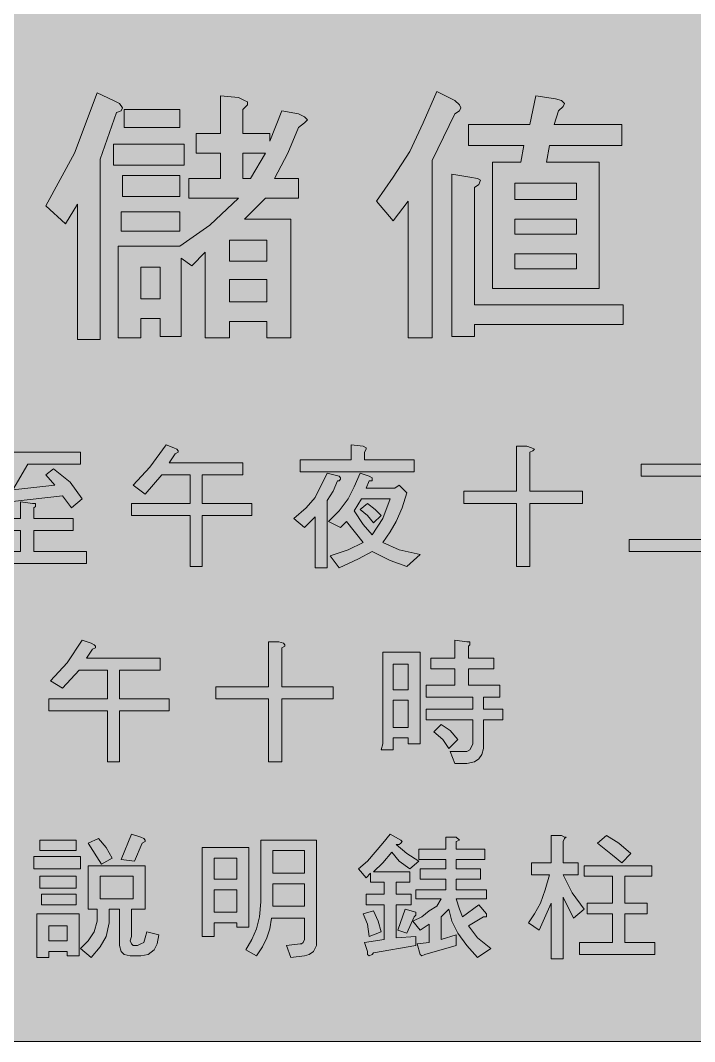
# Model space of a CAD drawing. Header units: metres. Extents: x 10 to 559, y 12 to 260.
# Drawn here: x 383 to 463.8, y 11.9 to 134.1 of the extents above; entities that cross this region are included whole.
import ezdxf

# ---------------------------------------------------------------- set-up
doc = ezdxf.new("R2010")
doc.units = ezdxf.units.M
doc.layers.add('FILL_FIREBRICK_C36B00', color=7, linetype='Continuous', true_color=0xc36b00)
doc.layers.add('FILL_WHITE_FFFFFF', color=7, linetype='Continuous', true_color=0xffffff)

msp = doc.modelspace()

# ---------------------------------------------------------------- hatches: boundary and pattern name
at = {"layer": 'FILL_FIREBRICK_C36B00', "true_color": 0xc36b00}
h = msp.add_hatch(color=7, dxfattribs=at)
h.dxf.hatch_style = 1
h.paths.add_polyline_path([(553.58, 259.79), (554.9, 259.38), (556.14, 258.71), (557.28, 257.76), (558.12, 256.72), (558.74, 255.51), (559.13, 254.17), (559.26, 252.72), (559.26, 18.9), (559.13, 17.71), (558.72, 16.38), (558.07, 15.05), (557.28, 13.86), (556.11, 12.94), (554.83, 12.33), (553.51, 11.99), (552.24, 11.88), (17.1, 11.88), (15.86, 11.99), (14.6, 12.33), (13.38, 12.94), (12.24, 13.86), (11.3, 15.03), (10.62, 16.31), (10.22, 17.63), (10.08, 18.9), (10.08, 252.72), (10.22, 254.07), (10.62, 255.42), (11.3, 256.66), (12.24, 257.76), (12.71, 258.27), (13.28, 258.71), (14.58, 259.38), (15.91, 259.79), (17.1, 259.92), (552.24, 259.92), (553.58, 259.79)])
at = {"layer": 'FILL_WHITE_FFFFFF', "true_color": 0xffffff}
h = msp.add_hatch(color=7, dxfattribs=at)
h.dxf.hatch_style = 1
h.paths.add_polyline_path([(389.52, 118.26), (392.22, 125.46), (394.2, 124.56), (394.92, 124.2), (395.28, 123.66), (395.1, 123.3), (394.56, 123.12), (392.58, 117.54), (392.58, 95.94), (389.88, 95.94), (389.88, 112.14), (388.44, 109.8), (386.1, 111.96), (389.52, 118.26)])
h = msp.add_hatch(color=7, dxfattribs=at)
h.dxf.hatch_style = 1
h.paths.add_polyline_path([(403.2, 112.86), (403.2, 115.2), (406.98, 115.2), (406.98, 118.26), (404.1, 118.26), (404.1, 120.6), (406.98, 120.6), (406.98, 125.1), (409.14, 124.92), (409.86, 124.56), (410.22, 124.38), (410.22, 124.02), (409.68, 123.48), (409.68, 120.6), (412.92, 120.6), (412.92, 119.7), (414.36, 123.3), (416.34, 122.94), (417.06, 122.58), (417.42, 122.22), (417.06, 121.86), (416.34, 121.32), (415.08, 118.26), (413.46, 115.2), (416.34, 115.2), (416.34, 112.86), (412.38, 112.86), (409.86, 110.34), (415.44, 110.34), (415.44, 96.12), (412.56, 96.12), (412.56, 98.1), (408.06, 98.1), (408.06, 96.12), (405.18, 96.12), (405.18, 106.38), (403.56, 104.76), (402.3, 105.66), (402.3, 96.3), (399.78, 96.3), (399.78, 98.46), (397.44, 98.46), (397.44, 96.12), (394.74, 96.12), (394.74, 107.1), (402.12, 107.1), (405.72, 109.62), (409.14, 112.86), (403.2, 112.86)])
h.paths.add_polyline_path([(412.38, 118.26), (409.68, 118.26), (409.68, 115.2), (410.58, 115.2), (412.38, 118.26)], flags=16)
h.paths.add_polyline_path([(397.44, 100.8), (399.78, 100.8), (399.78, 104.58), (397.44, 104.58), (397.44, 100.8)], flags=16)
h.paths.add_polyline_path([(408.06, 107.82), (408.06, 105.3), (412.56, 105.3), (412.56, 107.82), (408.06, 107.82)], flags=16)
h.paths.add_polyline_path([(412.56, 103.14), (408.06, 103.14), (408.06, 100.44), (412.56, 100.44), (412.56, 103.14)], flags=16)
h = msp.add_hatch(color=7, dxfattribs=at)
h.dxf.hatch_style = 1
h.paths.add_polyline_path([(427.68, 115.38), (429.66, 118.44), (431.28, 121.86), (432.9, 125.64), (435.06, 124.56), (435.6, 124.02), (435.78, 123.66), (435.6, 123.3), (435.06, 122.94), (432.36, 117.36), (432.36, 96.12), (429.48, 96.12), (429.48, 112.5), (427.68, 110.16), (425.7, 112.5), (427.68, 115.38)])
h = msp.add_hatch(color=7, dxfattribs=at)
h.dxf.hatch_style = 1
h.paths.add_polyline_path([(447.84, 124.56), (448.2, 124.2), (448.02, 123.84), (447.48, 123.3), (446.94, 121.68), (455.04, 121.68), (455.04, 119.16), (446.4, 119.16), (446.04, 117.18), (452.34, 117.18), (452.34, 102.06), (439.56, 102.06), (439.56, 117.18), (442.98, 117.18), (443.34, 119.16), (436.68, 119.16), (436.68, 121.68), (444.06, 121.68), (444.78, 125.1), (447.12, 124.74), (447.84, 124.56)])
h.paths.add_polyline_path([(442.26, 108.54), (449.64, 108.54), (449.64, 110.34), (442.26, 110.34), (442.26, 108.54)], flags=16)
h.paths.add_polyline_path([(442.26, 106.2), (442.26, 104.4), (449.64, 104.4), (449.64, 106.2), (442.26, 106.2)], flags=16)
h.paths.add_polyline_path([(449.64, 114.66), (442.26, 114.66), (442.26, 112.68), (449.64, 112.68), (449.64, 114.66)], flags=16)
h = msp.add_hatch(color=7, dxfattribs=at)
h.dxf.hatch_style = 1
h.paths.add_polyline_path([(402.12, 123.48), (402.12, 121.32), (395.46, 121.32), (395.46, 123.48), (402.12, 123.48)])
h = msp.add_hatch(color=7, dxfattribs=at)
h.dxf.hatch_style = 1
h.paths.add_polyline_path([(402.66, 119.34), (402.66, 116.82), (394.2, 116.82), (394.2, 119.34), (402.66, 119.34)])
h = msp.add_hatch(color=7, dxfattribs=at)
h.dxf.hatch_style = 1
h.paths.add_polyline_path([(402.12, 115.56), (402.12, 113.04), (395.28, 113.04), (395.28, 115.56), (402.12, 115.56)])
h = msp.add_hatch(color=7, dxfattribs=at)
h.dxf.hatch_style = 1
h.paths.add_polyline_path([(437.76, 115.2), (438.12, 115.02), (437.94, 114.48), (437.4, 114.12), (437.4, 100.08), (455.22, 100.08), (455.22, 97.74), (437.4, 97.74), (437.4, 96.3), (434.7, 96.3), (434.7, 115.74), (436.86, 115.38), (437.76, 115.2)])
h = msp.add_hatch(color=7, dxfattribs=at)
h.dxf.hatch_style = 1
h.paths.add_polyline_path([(402.12, 111.24), (402.12, 108.9), (395.1, 108.9), (395.1, 111.24), (402.12, 111.24)])
h = msp.add_hatch(color=7, dxfattribs=at)
h.dxf.hatch_style = 1
h.paths.add_polyline_path([(398.52, 80.64), (400.5, 83.34), (401.4, 82.98), (401.76, 82.8), (401.94, 82.62), (401.94, 82.44), (401.58, 82.26), (400.86, 81.18), (409.68, 81.18), (409.68, 79.74), (404.82, 79.74), (404.82, 76.32), (410.76, 76.32), (410.76, 74.88), (404.82, 74.88), (404.82, 68.76), (403.38, 68.76), (403.38, 74.88), (396.36, 74.88), (396.36, 76.32), (403.38, 76.32), (403.38, 79.74), (399.96, 79.74), (397.98, 77.4), (396.54, 78.48), (398.52, 80.64)])
h = msp.add_hatch(color=7, dxfattribs=at)
h.dxf.hatch_style = 1
h.paths.add_polyline_path([(422.64, 81.54), (422.64, 83.34), (424.08, 83.16), (424.44, 82.98), (424.44, 82.8), (424.26, 82.44), (424.26, 81.54), (430.2, 81.54), (430.2, 80.1), (416.52, 80.1), (416.52, 81.54), (422.64, 81.54)])
h = msp.add_hatch(color=7, dxfattribs=at)
h.dxf.hatch_style = 1
h.paths.add_polyline_path([(444.24, 82.98), (444.6, 82.8), (444.42, 82.62), (444.06, 82.44), (444.06, 77.76), (450.36, 77.76), (450.36, 76.32), (444.06, 76.32), (444.06, 68.76), (442.44, 68.76), (442.44, 76.32), (436.14, 76.32), (436.14, 77.76), (442.44, 77.76), (442.44, 83.16), (443.7, 83.16), (444.24, 82.98)])
h = msp.add_hatch(color=7, dxfattribs=at)
h.dxf.hatch_style = 1
h.paths.add_polyline_path([(377.28, 82.44), (390.24, 82.44), (390.24, 81), (383.94, 81), (382.14, 77.94), (387.18, 78.48), (386.1, 79.74), (387, 80.46), (388.98, 78.84), (390.42, 76.86), (389.16, 75.78), (388.08, 77.22), (378.54, 76.14), (378.36, 75.96), (378.18, 76.14), (377.82, 77.76), (380.34, 77.94), (381.96, 81), (377.28, 81), (377.28, 82.44)])
h = msp.add_hatch(color=7, dxfattribs=at)
h.dxf.hatch_style = 1
h.paths.add_polyline_path([(468.9, 81), (468.9, 79.56), (457.38, 79.56), (457.38, 81), (468.9, 81)])
h = msp.add_hatch(color=7, dxfattribs=at)
h.dxf.hatch_style = 1
h.paths.add_polyline_path([(421.38, 79.38), (421.38, 79.2), (421.2, 79.02), (421.02, 79.02), (420.48, 77.76), (419.76, 76.68), (419.76, 68.58), (418.32, 68.58), (418.32, 74.7), (417.06, 73.44), (415.8, 74.52), (417.24, 75.78), (418.32, 77.04), (419.76, 79.92), (421.2, 79.56), (421.38, 79.38)])
h = msp.add_hatch(color=7, dxfattribs=at)
h.dxf.hatch_style = 1
h.paths.add_polyline_path([(425.16, 79.02), (424.8, 79.02), (424.44, 78.12), (427.86, 78.12), (428.4, 78.48), (429.3, 77.58), (428.76, 75.78), (428.04, 74.16), (427.32, 72.9), (426.42, 71.64), (428.4, 70.74), (430.92, 70.2), (429.3, 68.76), (427.32, 69.48), (425.16, 70.56), (423.54, 69.66), (421.2, 68.58), (420.12, 70.02), (422.28, 70.74), (424.08, 71.64), (422.1, 74.16), (421.38, 73.44), (419.94, 74.16), (421.2, 75.42), (422.28, 76.86), (423, 78.3), (423.72, 79.92), (424.8, 79.56), (425.16, 79.38), (425.16, 79.02)])
h.paths.add_polyline_path([(425.16, 72.54), (426.42, 74.52), (427.32, 76.86), (423.9, 76.86), (423, 75.42), (424.08, 73.8), (425.16, 72.54)], flags=16)
h = msp.add_hatch(color=7, dxfattribs=at)
h.dxf.hatch_style = 1
h.paths.add_polyline_path([(376.74, 70.56), (383.04, 70.56), (383.04, 73.08), (378.36, 73.08), (378.36, 74.52), (383.04, 74.52), (383.04, 76.5), (384.48, 76.32), (384.84, 76.32), (384.84, 75.96), (384.66, 75.78), (384.66, 74.52), (389.34, 74.52), (389.34, 73.08), (384.66, 73.08), (384.66, 70.56), (390.96, 70.56), (390.96, 69.12), (376.74, 69.12), (376.74, 70.56)])
h = msp.add_hatch(color=7, dxfattribs=at)
h.dxf.hatch_style = 1
h.paths.add_polyline_path([(425.52, 75.6), (426.24, 74.88), (425.34, 73.98), (424.62, 74.88), (423.72, 75.6), (424.62, 76.32), (425.52, 75.6)])
h = msp.add_hatch(color=7, dxfattribs=at)
h.dxf.hatch_style = 1
h.paths.add_polyline_path([(470.34, 72), (470.34, 70.56), (455.94, 70.56), (455.94, 72), (470.34, 72)])
h = msp.add_hatch(color=7, dxfattribs=at)
h.dxf.hatch_style = 1
h.paths.add_polyline_path([(388.62, 57.24), (390.42, 59.94), (391.5, 59.58), (391.86, 59.4), (392.04, 59.22), (392.04, 59.04), (391.68, 58.86), (390.96, 57.78), (399.78, 57.78), (399.78, 56.34), (394.92, 56.34), (394.92, 52.92), (400.86, 52.92), (400.86, 51.48), (394.92, 51.48), (394.92, 45.36), (393.48, 45.36), (393.48, 51.48), (386.46, 51.48), (386.46, 52.92), (393.48, 52.92), (393.48, 56.34), (390.06, 56.34), (388.08, 54.18), (386.64, 55.08), (388.62, 57.24)])
h = msp.add_hatch(color=7, dxfattribs=at)
h.dxf.hatch_style = 1
h.paths.add_polyline_path([(435.06, 56.52), (432.18, 56.52), (432.18, 57.78), (435.06, 57.78), (435.06, 59.94), (436.5, 59.76), (436.86, 59.76), (436.86, 59.4), (436.68, 59.22), (436.68, 57.78), (439.74, 57.78), (439.74, 56.52), (436.68, 56.52), (436.68, 54.54), (440.46, 54.54), (440.46, 53.1), (438.48, 53.1), (438.48, 51.66), (440.82, 51.66), (440.82, 50.4), (438.48, 50.4), (438.48, 46.98), (438.3, 46.26), (437.94, 45.72), (437.4, 45.36), (436.5, 45.18), (435.06, 45.18), (434.52, 46.62), (436.5, 46.62), (436.86, 46.8), (437.04, 47.16), (437.22, 47.52), (437.22, 50.4), (431.64, 50.4), (431.64, 51.66), (437.22, 51.66), (437.22, 53.1), (431.64, 53.1), (431.64, 54.54), (435.06, 54.54), (435.06, 56.52)])
h = msp.add_hatch(color=7, dxfattribs=at)
h.dxf.hatch_style = 1
h.paths.add_polyline_path([(414.54, 59.58), (414.72, 59.4), (414.72, 59.22), (414.36, 59.04), (414.36, 54.36), (420.48, 54.36), (420.48, 52.92), (414.36, 52.92), (414.36, 45.36), (412.74, 45.36), (412.74, 52.92), (406.44, 52.92), (406.44, 54.36), (412.74, 54.36), (412.74, 59.76), (414, 59.76), (414.54, 59.58)])
h = msp.add_hatch(color=7, dxfattribs=at)
h.dxf.hatch_style = 1
h.paths.add_polyline_path([(429.48, 47.52), (429.48, 48.24), (427.68, 48.24), (427.68, 46.8), (426.24, 46.8), (426.42, 47.52), (426.42, 58.5), (430.92, 58.5), (430.92, 47.52), (429.48, 47.52)])
h.paths.add_polyline_path([(427.68, 57.06), (427.68, 54), (429.48, 54), (429.48, 57.06), (427.68, 57.06)], flags=16)
h.paths.add_polyline_path([(429.48, 52.74), (427.68, 52.74), (427.68, 49.5), (429.48, 49.5), (429.48, 52.74)], flags=16)
h = msp.add_hatch(color=7, dxfattribs=at)
h.dxf.hatch_style = 1
h.paths.add_polyline_path([(434.52, 49.14), (435.42, 48.06), (434.34, 46.98), (433.62, 48.06), (432.54, 48.96), (433.44, 49.86), (434.52, 49.14)])
h = msp.add_hatch(color=7, dxfattribs=at)
h.dxf.hatch_style = 1
h.paths.add_polyline_path([(396.36, 36.72), (397.44, 36.36), (397.8, 36.18), (397.98, 36), (397.98, 35.82), (397.62, 35.64), (396.72, 33.48), (395.1, 33.66), (396.36, 36.72)])
h = msp.add_hatch(color=7, dxfattribs=at)
h.dxf.hatch_style = 1
h.paths.add_polyline_path([(424.62, 33.48), (426.42, 35.64), (427.32, 36.72), (428.58, 36), (428.76, 35.82), (428.58, 35.64), (428.4, 35.46), (428.04, 35.46), (429.3, 34.38), (430.74, 33.48), (429.66, 32.58), (428.4, 33.48), (427.5, 34.56), (426.42, 33.3), (425.34, 32.22), (429.66, 32.22), (429.66, 30.96), (428.04, 30.96), (428.04, 29.52), (429.84, 29.52), (429.84, 28.26), (428.04, 28.26), (428.04, 24.3), (430.38, 24.48), (430.38, 23.4), (425.34, 22.5), (425.16, 22.32), (424.8, 22.14), (424.62, 22.32), (424.62, 22.68), (424.26, 23.76), (426.6, 24.12), (426.6, 28.26), (424.44, 28.26), (424.44, 29.52), (426.6, 29.52), (426.6, 30.96), (424.98, 30.96), (424.98, 32.04), (424.44, 31.5), (423.54, 32.58), (424.62, 33.48)])
h = msp.add_hatch(color=7, dxfattribs=at)
h.dxf.hatch_style = 1
h.paths.add_polyline_path([(389.7, 36), (389.7, 34.74), (385.38, 34.74), (385.38, 36), (389.7, 36)])
h = msp.add_hatch(color=7, dxfattribs=at)
h.dxf.hatch_style = 1
h.paths.add_polyline_path([(391.14, 35.64), (392.4, 36.18), (393.3, 35.1), (394.02, 33.84), (392.76, 33.12), (391.14, 35.64)])
h = msp.add_hatch(color=7, dxfattribs=at)
h.dxf.hatch_style = 1
h.paths.add_polyline_path([(418.14, 22.68), (417.6, 22.32), (417.06, 22.14), (415.44, 21.96), (414.9, 23.4), (416.52, 23.58), (416.7, 23.58), (416.88, 23.76), (417.06, 24.12), (417.06, 26.64), (413.1, 26.64), (412.92, 25.38), (412.56, 24.3), (412.02, 23.22), (411.3, 22.14), (410.04, 22.86), (410.76, 24.12), (411.3, 25.38), (411.66, 26.82), (411.84, 28.62), (411.84, 36), (418.5, 36), (418.5, 23.4), (418.14, 22.68)])
h.paths.add_polyline_path([(413.28, 34.74), (413.28, 32.04), (417.06, 32.04), (417.06, 34.74), (413.28, 34.74)], flags=16)
h.paths.add_polyline_path([(417.06, 30.78), (413.28, 30.78), (413.28, 28.08), (417.06, 28.08), (417.06, 30.78)], flags=16)
h = msp.add_hatch(color=7, dxfattribs=at)
h.dxf.hatch_style = 1
h.paths.add_polyline_path([(433.98, 34.92), (433.98, 36.36), (435.24, 36.36), (435.6, 36), (435.24, 35.82), (435.24, 34.92), (438.66, 34.92), (438.66, 33.66), (435.24, 33.66), (435.24, 32.58), (438.12, 32.58), (438.12, 31.32), (435.24, 31.32), (435.24, 30.06), (438.84, 30.06), (438.84, 28.98), (435.24, 28.98), (435.6, 27.72), (435.96, 26.82), (437.94, 28.26), (438.84, 27.18), (438.84, 26.82), (438.48, 26.82), (436.68, 25.74), (437.76, 24.3), (439.38, 23.04), (437.76, 21.96), (436.5, 23.4), (435.42, 24.84), (434.7, 26.28), (434.34, 27.72), (433.44, 26.82), (433.44, 24.12), (435.24, 24.66), (435.24, 23.4), (431.46, 22.32), (431.1, 22.14), (430.92, 22.32), (430.56, 23.58), (432, 23.76), (432, 25.92), (430.92, 25.2), (430.02, 26.28), (431.1, 26.82), (432, 27.54), (432.9, 28.08), (433.44, 28.98), (430.38, 28.98), (430.38, 30.06), (433.98, 30.06), (433.98, 31.32), (430.92, 31.32), (430.92, 32.58), (433.98, 32.58), (433.98, 33.66), (430.74, 33.66), (430.74, 34.92), (433.98, 34.92)])
h = msp.add_hatch(color=7, dxfattribs=at)
h.dxf.hatch_style = 1
h.paths.add_polyline_path([(447.84, 36.54), (448.2, 36.36), (448.38, 36.36), (448.2, 36.18), (448.02, 35.82), (448.02, 33.3), (449.82, 33.3), (449.82, 31.86), (448.02, 31.86), (449.1, 29.7), (450.54, 27.72), (449.28, 26.64), (448.02, 29.16), (448.02, 21.78), (446.58, 21.78), (446.58, 28.44), (445.14, 25.2), (443.88, 26.1), (444.6, 27.18), (445.32, 28.44), (445.86, 30.06), (446.4, 31.86), (444.24, 31.86), (444.24, 33.3), (446.58, 33.3), (446.58, 36.54), (447.84, 36.54)])
h = msp.add_hatch(color=7, dxfattribs=at)
h.dxf.hatch_style = 1
h.paths.add_polyline_path([(454.68, 35.64), (456.12, 34.38), (455.04, 33.3), (453.96, 34.2), (452.16, 35.64), (453.24, 36.54), (454.68, 35.64)])
h = msp.add_hatch(color=7, dxfattribs=at)
h.dxf.hatch_style = 1
h.paths.add_polyline_path([(408.96, 25.56), (408.96, 26.1), (406.26, 26.1), (406.26, 24.48), (404.82, 24.48), (404.82, 35.1), (410.4, 35.1), (410.4, 25.56), (408.96, 25.56)])
h.paths.add_polyline_path([(406.26, 33.84), (406.26, 31.32), (408.96, 31.32), (408.96, 33.84), (406.26, 33.84)], flags=16)
h.paths.add_polyline_path([(408.96, 30.06), (406.26, 30.06), (406.26, 27.36), (408.96, 27.36), (408.96, 30.06)], flags=16)
h = msp.add_hatch(color=7, dxfattribs=at)
h.dxf.hatch_style = 1
h.paths.add_polyline_path([(390.24, 34.02), (390.24, 32.58), (384.66, 32.58), (384.66, 34.02), (390.24, 34.02)])
h = msp.add_hatch(color=7, dxfattribs=at)
h.dxf.hatch_style = 1
h.paths.add_polyline_path([(397.98, 32.94), (397.98, 27.72), (396.36, 27.72), (396.36, 24.48), (396.18, 23.94), (396.36, 23.58), (396.54, 23.4), (397.08, 23.4), (397.44, 23.58), (397.8, 23.76), (397.98, 24.3), (398.16, 25.02), (399.6, 24.66), (399.42, 23.58), (399.06, 22.86), (398.34, 22.32), (397.44, 22.14), (396.18, 22.14), (395.46, 22.32), (395.1, 22.68), (394.92, 23.4), (394.92, 27.72), (393.66, 27.72), (393.66, 26.1), (393.3, 24.48), (392.58, 23.22), (391.5, 21.96), (390.24, 23.04), (391.14, 23.94), (391.86, 25.02), (392.22, 26.28), (392.22, 27.72), (391.14, 27.72), (391.14, 32.94), (397.98, 32.94)])
h.paths.add_polyline_path([(396.54, 31.68), (392.58, 31.68), (392.58, 28.98), (396.54, 28.98), (396.54, 31.68)], flags=16)
h = msp.add_hatch(color=7, dxfattribs=at)
h.dxf.hatch_style = 1
h.paths.add_polyline_path([(458.64, 32.94), (458.64, 31.68), (455.4, 31.68), (455.4, 28.44), (458.1, 28.44), (458.1, 27.18), (455.4, 27.18), (455.4, 23.76), (459, 23.76), (459, 22.32), (450, 22.32), (450, 23.76), (453.96, 23.76), (453.96, 27.18), (450.9, 27.18), (450.9, 28.44), (453.96, 28.44), (453.96, 31.68), (450.54, 31.68), (450.54, 32.94), (458.64, 32.94)])
h = msp.add_hatch(color=7, dxfattribs=at)
h.dxf.hatch_style = 1
h.paths.add_polyline_path([(389.7, 31.68), (389.7, 30.24), (385.38, 30.24), (385.38, 31.68), (389.7, 31.68)])
h = msp.add_hatch(color=7, dxfattribs=at)
h.dxf.hatch_style = 1
h.paths.add_polyline_path([(389.7, 29.52), (389.7, 28.26), (385.56, 28.26), (385.56, 29.52), (389.7, 29.52)])
h = msp.add_hatch(color=7, dxfattribs=at)
h.dxf.hatch_style = 1
h.paths.add_polyline_path([(390.06, 27.18), (390.06, 22.14), (388.62, 22.14), (388.62, 22.68), (386.46, 22.68), (386.46, 21.96), (385.02, 21.96), (385.02, 27.18), (390.06, 27.18)])
h.paths.add_polyline_path([(388.62, 25.74), (386.46, 25.74), (386.46, 23.94), (388.62, 23.94), (388.62, 25.74)], flags=16)
h = msp.add_hatch(color=7, dxfattribs=at)
h.dxf.hatch_style = 1
h.paths.add_polyline_path([(425.88, 26.28), (426.24, 25.02), (424.8, 24.48), (424.62, 25.92), (424.08, 27.18), (425.34, 27.54), (425.88, 26.28)])
h = msp.add_hatch(color=7, dxfattribs=at)
h.dxf.hatch_style = 1
h.paths.add_polyline_path([(429.12, 27.72), (430.38, 27.36), (430.38, 27), (430.2, 26.82), (429.3, 24.84), (428.22, 25.2), (429.12, 27.72)])

# ---------------------------------------------------------------- linework, layer by layer
at = {"layer": 'FILL_FIREBRICK_C36B00', "lineweight": 0, "true_color": 0xc36b00}
msp.add_lwpolyline([(17.1, 259.92), (552.24, 259.92), (553.58, 259.79), (554.9, 259.38), (556.14, 258.71), (557.28, 257.76), (558.12, 256.72), (558.74, 255.51), (559.13, 254.17), (559.26, 252.72), (559.26, 18.9), (559.13, 17.71), (558.72, 16.38), (558.07, 15.05), (557.28, 13.86), (556.11, 12.94), (554.83, 12.33), (553.51, 11.99), (552.24, 11.88), (17.1, 11.88)], dxfattribs=at)
at = {"layer": 'FILL_WHITE_FFFFFF', "lineweight": 0, "true_color": 0xffffff}
for points in [[(389.52, 118.26), (392.22, 125.46), (394.2, 124.56), (394.92, 124.2), (395.28, 123.66), (395.1, 123.3), (394.56, 123.12), (392.58, 117.54), (392.58, 95.94), (389.88, 95.94), (389.88, 112.14), (388.44, 109.8), (386.1, 111.96)], [(403.2, 112.86), (403.2, 115.2), (406.98, 115.2), (406.98, 118.26), (404.1, 118.26), (404.1, 120.6), (406.98, 120.6), (406.98, 125.1), (409.14, 124.92), (409.86, 124.56), (410.22, 124.38), (410.22, 124.02), (409.68, 123.48), (409.68, 120.6), (412.92, 120.6), (412.92, 119.7), (414.36, 123.3), (416.34, 122.94), (417.06, 122.58), (417.42, 122.22), (417.06, 121.86), (416.34, 121.32), (415.08, 118.26), (413.46, 115.2), (416.34, 115.2), (416.34, 112.86), (412.38, 112.86), (409.86, 110.34), (415.44, 110.34), (415.44, 96.12), (412.56, 96.12), (412.56, 98.1), (408.06, 98.1), (408.06, 96.12), (405.18, 96.12), (405.18, 106.38), (403.56, 104.76), (402.3, 105.66), (402.3, 96.3), (399.78, 96.3), (399.78, 98.46), (397.44, 98.46), (397.44, 96.12), (394.74, 96.12), (394.74, 107.1), (402.12, 107.1), (405.72, 109.62), (409.14, 112.86)], [(427.68, 115.38), (429.66, 118.44), (431.28, 121.86), (432.9, 125.64), (435.06, 124.56), (435.6, 124.02), (435.78, 123.66), (435.6, 123.3), (435.06, 122.94), (432.36, 117.36), (432.36, 96.12), (429.48, 96.12), (429.48, 112.5), (427.68, 110.16), (425.7, 112.5)], [(447.84, 124.56), (448.2, 124.2), (448.02, 123.84), (447.48, 123.3), (446.94, 121.68), (455.04, 121.68), (455.04, 119.16), (446.4, 119.16), (446.04, 117.18), (452.34, 117.18), (452.34, 102.06), (439.56, 102.06), (439.56, 117.18), (442.98, 117.18), (443.34, 119.16), (436.68, 119.16), (436.68, 121.68), (444.06, 121.68), (444.78, 125.1), (447.12, 124.74)], [(402.12, 123.48), (402.12, 121.32), (395.46, 121.32), (395.46, 123.48)], [(402.66, 119.34), (402.66, 116.82), (394.2, 116.82), (394.2, 119.34)], [(412.38, 118.26), (409.68, 118.26), (409.68, 115.2), (410.58, 115.2)], [(402.12, 115.56), (402.12, 113.04), (395.28, 113.04), (395.28, 115.56)], [(437.76, 115.2), (438.12, 115.02), (437.94, 114.48), (437.4, 114.12), (437.4, 100.08), (455.22, 100.08), (455.22, 97.74), (437.4, 97.74), (437.4, 96.3), (434.7, 96.3), (434.7, 115.74), (436.86, 115.38)], [(449.64, 114.66), (442.26, 114.66), (442.26, 112.68), (449.64, 112.68)], [(402.12, 111.24), (402.12, 108.9), (395.1, 108.9), (395.1, 111.24)], [(442.26, 108.54), (449.64, 108.54), (449.64, 110.34), (442.26, 110.34)], [(408.06, 107.82), (408.06, 105.3), (412.56, 105.3), (412.56, 107.82)], [(442.26, 106.2), (442.26, 104.4), (449.64, 104.4), (449.64, 106.2)], [(397.44, 100.8), (399.78, 100.8), (399.78, 104.58), (397.44, 104.58)], [(412.56, 103.14), (408.06, 103.14), (408.06, 100.44), (412.56, 100.44)], [(398.52, 80.64), (400.5, 83.34), (401.4, 82.98), (401.76, 82.8), (401.94, 82.62), (401.94, 82.44), (401.58, 82.26), (400.86, 81.18), (409.68, 81.18), (409.68, 79.74), (404.82, 79.74), (404.82, 76.32), (410.76, 76.32), (410.76, 74.88), (404.82, 74.88), (404.82, 68.76), (403.38, 68.76), (403.38, 74.88), (396.36, 74.88), (396.36, 76.32), (403.38, 76.32), (403.38, 79.74), (399.96, 79.74), (397.98, 77.4), (396.54, 78.48)], [(422.64, 81.54), (422.64, 83.34), (424.08, 83.16), (424.44, 82.98), (424.44, 82.8), (424.26, 82.44), (424.26, 81.54), (430.2, 81.54), (430.2, 80.1), (416.52, 80.1), (416.52, 81.54)], [(444.24, 82.98), (444.6, 82.8), (444.42, 82.62), (444.06, 82.44), (444.06, 77.76), (450.36, 77.76), (450.36, 76.32), (444.06, 76.32), (444.06, 68.76), (442.44, 68.76), (442.44, 76.32), (436.14, 76.32), (436.14, 77.76), (442.44, 77.76), (442.44, 83.16), (443.7, 83.16)], [(377.28, 82.44), (390.24, 82.44), (390.24, 81), (383.94, 81), (382.14, 77.94), (387.18, 78.48), (386.1, 79.74), (387, 80.46), (388.98, 78.84), (390.42, 76.86), (389.16, 75.78), (388.08, 77.22), (378.54, 76.14), (378.36, 75.96), (378.18, 76.14), (377.82, 77.76), (380.34, 77.94), (381.96, 81), (377.28, 81)], [(468.9, 81), (468.9, 79.56), (457.38, 79.56), (457.38, 81)], [(421.38, 79.38), (421.38, 79.2), (421.2, 79.02), (421.02, 79.02), (420.48, 77.76), (419.76, 76.68), (419.76, 68.58), (418.32, 68.58), (418.32, 74.7), (417.06, 73.44), (415.8, 74.52), (417.24, 75.78), (418.32, 77.04), (419.76, 79.92), (421.2, 79.56)], [(425.16, 79.02), (424.8, 79.02), (424.44, 78.12), (427.86, 78.12), (428.4, 78.48), (429.3, 77.58), (428.76, 75.78), (428.04, 74.16), (427.32, 72.9), (426.42, 71.64), (428.4, 70.74), (430.92, 70.2), (429.3, 68.76), (427.32, 69.48), (425.16, 70.56), (423.54, 69.66), (421.2, 68.58), (420.12, 70.02), (422.28, 70.74), (424.08, 71.64), (422.1, 74.16), (421.38, 73.44), (419.94, 74.16), (421.2, 75.42), (422.28, 76.86), (423, 78.3), (423.72, 79.92), (424.8, 79.56), (425.16, 79.38)], [(376.74, 70.56), (383.04, 70.56), (383.04, 73.08), (378.36, 73.08), (378.36, 74.52), (383.04, 74.52), (383.04, 76.5), (384.48, 76.32), (384.84, 76.32), (384.84, 75.96), (384.66, 75.78), (384.66, 74.52), (389.34, 74.52), (389.34, 73.08), (384.66, 73.08), (384.66, 70.56), (390.96, 70.56), (390.96, 69.12), (376.74, 69.12)], [(425.16, 72.54), (426.42, 74.52), (427.32, 76.86), (423.9, 76.86), (423, 75.42), (424.08, 73.8)], [(425.52, 75.6), (426.24, 74.88), (425.34, 73.98), (424.62, 74.88), (423.72, 75.6), (424.62, 76.32)], [(470.34, 72), (470.34, 70.56), (455.94, 70.56), (455.94, 72)], [(388.62, 57.24), (390.42, 59.94), (391.5, 59.58), (391.86, 59.4), (392.04, 59.22), (392.04, 59.04), (391.68, 58.86), (390.96, 57.78), (399.78, 57.78), (399.78, 56.34), (394.92, 56.34), (394.92, 52.92), (400.86, 52.92), (400.86, 51.48), (394.92, 51.48), (394.92, 45.36), (393.48, 45.36), (393.48, 51.48), (386.46, 51.48), (386.46, 52.92), (393.48, 52.92), (393.48, 56.34), (390.06, 56.34), (388.08, 54.18), (386.64, 55.08)], [(435.06, 56.52), (432.18, 56.52), (432.18, 57.78), (435.06, 57.78), (435.06, 59.94), (436.5, 59.76), (436.86, 59.76), (436.86, 59.4), (436.68, 59.22), (436.68, 57.78), (439.74, 57.78), (439.74, 56.52), (436.68, 56.52), (436.68, 54.54), (440.46, 54.54), (440.46, 53.1), (438.48, 53.1), (438.48, 51.66), (440.82, 51.66), (440.82, 50.4), (438.48, 50.4), (438.48, 46.98), (438.3, 46.26), (437.94, 45.72), (437.4, 45.36), (436.5, 45.18), (435.06, 45.18), (434.52, 46.62), (436.5, 46.62), (436.86, 46.8), (437.04, 47.16), (437.22, 47.52), (437.22, 50.4), (431.64, 50.4), (431.64, 51.66), (437.22, 51.66), (437.22, 53.1), (431.64, 53.1), (431.64, 54.54), (435.06, 54.54)], [(414.54, 59.58), (414.72, 59.4), (414.72, 59.22), (414.36, 59.04), (414.36, 54.36), (420.48, 54.36), (420.48, 52.92), (414.36, 52.92), (414.36, 45.36), (412.74, 45.36), (412.74, 52.92), (406.44, 52.92), (406.44, 54.36), (412.74, 54.36), (412.74, 59.76), (414, 59.76)], [(429.48, 47.52), (429.48, 48.24), (427.68, 48.24), (427.68, 46.8), (426.24, 46.8), (426.42, 47.52), (426.42, 58.5), (430.92, 58.5), (430.92, 47.52)], [(427.68, 57.06), (427.68, 54), (429.48, 54), (429.48, 57.06)], [(429.48, 52.74), (427.68, 52.74), (427.68, 49.5), (429.48, 49.5)], [(434.52, 49.14), (435.42, 48.06), (434.34, 46.98), (433.62, 48.06), (432.54, 48.96), (433.44, 49.86)], [(396.36, 36.72), (397.44, 36.36), (397.8, 36.18), (397.98, 36), (397.98, 35.82), (397.62, 35.64), (396.72, 33.48), (395.1, 33.66)], [(424.62, 33.48), (426.42, 35.64), (427.32, 36.72), (428.58, 36), (428.76, 35.82), (428.58, 35.64), (428.4, 35.46), (428.04, 35.46), (429.3, 34.38), (430.74, 33.48), (429.66, 32.58), (428.4, 33.48), (427.5, 34.56), (426.42, 33.3), (425.34, 32.22), (429.66, 32.22), (429.66, 30.96), (428.04, 30.96), (428.04, 29.52), (429.84, 29.52), (429.84, 28.26), (428.04, 28.26), (428.04, 24.3), (430.38, 24.48), (430.38, 23.4), (425.34, 22.5), (425.16, 22.32), (424.8, 22.14), (424.62, 22.32), (424.62, 22.68), (424.26, 23.76), (426.6, 24.12), (426.6, 28.26), (424.44, 28.26), (424.44, 29.52), (426.6, 29.52), (426.6, 30.96), (424.98, 30.96), (424.98, 32.04), (424.44, 31.5), (423.54, 32.58)], [(389.7, 36), (389.7, 34.74), (385.38, 34.74), (385.38, 36)], [(391.14, 35.64), (392.4, 36.18), (393.3, 35.1), (394.02, 33.84), (392.76, 33.12)], [(418.14, 22.68), (417.6, 22.32), (417.06, 22.14), (415.44, 21.96), (414.9, 23.4), (416.52, 23.58), (416.7, 23.58), (416.88, 23.76), (417.06, 24.12), (417.06, 26.64), (413.1, 26.64), (412.92, 25.38), (412.56, 24.3), (412.02, 23.22), (411.3, 22.14), (410.04, 22.86), (410.76, 24.12), (411.3, 25.38), (411.66, 26.82), (411.84, 28.62), (411.84, 36), (418.5, 36), (418.5, 23.4)], [(433.98, 34.92), (433.98, 36.36), (435.24, 36.36), (435.6, 36), (435.24, 35.82), (435.24, 34.92), (438.66, 34.92), (438.66, 33.66), (435.24, 33.66), (435.24, 32.58), (438.12, 32.58), (438.12, 31.32), (435.24, 31.32), (435.24, 30.06), (438.84, 30.06), (438.84, 28.98), (435.24, 28.98), (435.6, 27.72), (435.96, 26.82), (437.94, 28.26), (438.84, 27.18), (438.84, 26.82), (438.48, 26.82), (436.68, 25.74), (437.76, 24.3), (439.38, 23.04), (437.76, 21.96), (436.5, 23.4), (435.42, 24.84), (434.7, 26.28), (434.34, 27.72), (433.44, 26.82), (433.44, 24.12), (435.24, 24.66), (435.24, 23.4), (431.46, 22.32), (431.1, 22.14), (430.92, 22.32), (430.56, 23.58), (432, 23.76), (432, 25.92), (430.92, 25.2), (430.02, 26.28), (431.1, 26.82), (432, 27.54), (432.9, 28.08), (433.44, 28.98), (430.38, 28.98), (430.38, 30.06), (433.98, 30.06), (433.98, 31.32), (430.92, 31.32), (430.92, 32.58), (433.98, 32.58), (433.98, 33.66), (430.74, 33.66), (430.74, 34.92)], [(447.84, 36.54), (448.2, 36.36), (448.38, 36.36), (448.2, 36.18), (448.02, 35.82), (448.02, 33.3), (449.82, 33.3), (449.82, 31.86), (448.02, 31.86), (449.1, 29.7), (450.54, 27.72), (449.28, 26.64), (448.02, 29.16), (448.02, 21.78), (446.58, 21.78), (446.58, 28.44), (445.14, 25.2), (443.88, 26.1), (444.6, 27.18), (445.32, 28.44), (445.86, 30.06), (446.4, 31.86), (444.24, 31.86), (444.24, 33.3), (446.58, 33.3), (446.58, 36.54)], [(454.68, 35.64), (456.12, 34.38), (455.04, 33.3), (453.96, 34.2), (452.16, 35.64), (453.24, 36.54)], [(408.96, 25.56), (408.96, 26.1), (406.26, 26.1), (406.26, 24.48), (404.82, 24.48), (404.82, 35.1), (410.4, 35.1), (410.4, 25.56)], [(413.28, 34.74), (413.28, 32.04), (417.06, 32.04), (417.06, 34.74)], [(390.24, 34.02), (390.24, 32.58), (384.66, 32.58), (384.66, 34.02)], [(406.26, 33.84), (406.26, 31.32), (408.96, 31.32), (408.96, 33.84)], [(397.98, 32.94), (397.98, 27.72), (396.36, 27.72), (396.36, 24.48), (396.18, 23.94), (396.36, 23.58), (396.54, 23.4), (397.08, 23.4), (397.44, 23.58), (397.8, 23.76), (397.98, 24.3), (398.16, 25.02), (399.6, 24.66), (399.42, 23.58), (399.06, 22.86), (398.34, 22.32), (397.44, 22.14), (396.18, 22.14), (395.46, 22.32), (395.1, 22.68), (394.92, 23.4), (394.92, 27.72), (393.66, 27.72), (393.66, 26.1), (393.3, 24.48), (392.58, 23.22), (391.5, 21.96), (390.24, 23.04), (391.14, 23.94), (391.86, 25.02), (392.22, 26.28), (392.22, 27.72), (391.14, 27.72), (391.14, 32.94)], [(458.64, 32.94), (458.64, 31.68), (455.4, 31.68), (455.4, 28.44), (458.1, 28.44), (458.1, 27.18), (455.4, 27.18), (455.4, 23.76), (459, 23.76), (459, 22.32), (450, 22.32), (450, 23.76), (453.96, 23.76), (453.96, 27.18), (450.9, 27.18), (450.9, 28.44), (453.96, 28.44), (453.96, 31.68), (450.54, 31.68), (450.54, 32.94)], [(389.7, 31.68), (389.7, 30.24), (385.38, 30.24), (385.38, 31.68)], [(396.54, 31.68), (392.58, 31.68), (392.58, 28.98), (396.54, 28.98)], [(417.06, 30.78), (413.28, 30.78), (413.28, 28.08), (417.06, 28.08)], [(389.7, 29.52), (389.7, 28.26), (385.56, 28.26), (385.56, 29.52)], [(408.96, 30.06), (406.26, 30.06), (406.26, 27.36), (408.96, 27.36)], [(390.06, 27.18), (390.06, 22.14), (388.62, 22.14), (388.62, 22.68), (386.46, 22.68), (386.46, 21.96), (385.02, 21.96), (385.02, 27.18)], [(425.88, 26.28), (426.24, 25.02), (424.8, 24.48), (424.62, 25.92), (424.08, 27.18), (425.34, 27.54)], [(429.12, 27.72), (430.38, 27.36), (430.38, 27), (430.2, 26.82), (429.3, 24.84), (428.22, 25.2)], [(388.62, 25.74), (386.46, 25.74), (386.46, 23.94), (388.62, 23.94)]]:
    msp.add_lwpolyline(points, close=True, dxfattribs=at)

doc.saveas('drawing.dxf')
